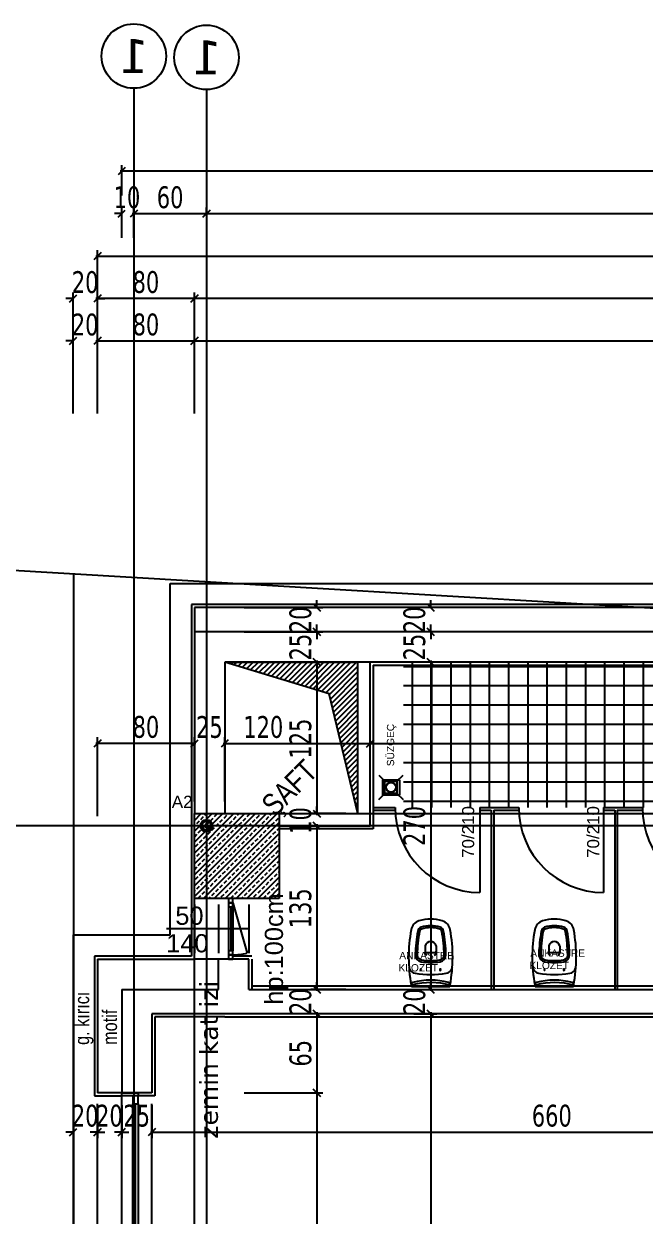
# Model space of a CAD drawing. Header units: millimetres. Extents: x 43168.9 to 43194.6, y -25545.1 to -25543.4.
# Drawn here: x 43176.2357 to 43176.3383, y -25543.9043 to -25543.7076 of the extents above; entities that cross this region are included whole.
import ezdxf
from ezdxf.enums import TextEntityAlignment as Align

# ---------------------------------------------------------------- set-up
doc = ezdxf.new("R2010")
doc.units = ezdxf.units.MM
doc.header["$LTSCALE"] = 200
for name, pattern in [('DASHDOT', [1, 0.5, -0.25, 0, -0.25]), ('DASHDOT2', [0.5, 0.25, -0.125, 0, -0.125]), ('HIDDEN2', [0.1875, 0.125, -0.0625])]:
    doc.linetypes.add(name, pattern=pattern)
for name, color, linetype in [('ahsap-mal_sgh', 44, 'Continuous'), ('aks_sgh', 5, 'DASHDOT2'), ('cam_sgh', 1, 'Continuous'), ('dograma_sgh', 43, 'Continuous'), ('duv_sgh', 4, 'Continuous'), ('gor-3_sgh', 191, 'Continuous'), ('gor-4_sgh', 17, 'Continuous'), ('izd.tas.alt_sgh', 214, 'HIDDEN2'), ('kolon-b.a_sgh', 6, 'Continuous'), ('mekanik_sgh', 143, 'Continuous'), ('olcuaks_sgh', 41, 'Continuous'), ('olcudis_sgh', 185, 'Continuous'), ('olcuic_sgh', 183, 'Continuous'), ('poz_sgh', 12, 'Continuous'), ('siva_sgh', 145, 'Continuous'), ('tarama-betonarme_sgh', 223, 'Continuous'), ('tarama-zemin_sgh', 197, 'Continuous'), ('yapi-yaklasma_sgh', 41, 'DASHDOT'), ('yazi-genel_sgh', 7, 'Continuous'), ('yazi-merdi_sgh', 9, 'Continuous')]:
    doc.layers.add(name, color=color, linetype=linetype)
doc.styles.add('1-200', font='arial.ttf', dxfattribs={"height": 60})
doc.styles.add('dim', font='VERDANA.TTF', dxfattribs={"width": 0.7})
doc.styles.add('text1', font='VERDANA.TTF')
doc.styles.add('text2', font='arial.ttf')

msp = doc.modelspace()

# ---------------------------------------------------------------- hatches: boundary and pattern name
h = msp.add_hatch(color=256)
edge = h.paths.add_edge_path()
edge.add_arc((43176.2658790417, -25543.83991939969), 0.001, 0, 360)
edge = h.paths.add_edge_path(flags=16)
edge.add_arc((43176.2658790417, -25543.83991939969), 0.00075, 0, 360)

# ---------------------------------------------------------------- linework, layer by layer
for p, q in [((43176.2538790417, -25543.71823939969), (43176.2538790417, -25543.74091939969)), ((43176.2658790417, -25543.71845654697), (43176.2658790417, -25543.74113654697)), ((43176.29431637352, -25543.83158109172), (43176.29531637351, -25543.83258109172)), ((43176.29731637352, -25543.83258109172), (43176.29831637352, -25543.83158109172)), ((43176.29531637351, -25543.83458109172), (43176.29531637351, -25543.83258109172)), ((43176.29531637351, -25543.83258109172), (43176.29731637352, -25543.83258109172)), ((43176.29731637352, -25543.83258109172), (43176.29731637352, -25543.83458109172)), ((43176.29431637352, -25543.83558109172), (43176.29531637351, -25543.83458109172)), ((43176.29731637352, -25543.83458109172), (43176.29531637351, -25543.83458109172)), ((43176.29731637352, -25543.83458109172), (43176.29831637352, -25543.83558109172))]:
    msp.add_line(p, q)
at = {"color": 0, "linetype": 'ByBlock', "lineweight": -2}
for p, q in [((43176.2524790417, -25543.73131939969), (43176.2512790417, -25543.73251939969)), ((43176.2512790417, -25543.73951939969), (43176.2524790417, -25543.73831939969)), ((43176.2544790417, -25543.73831939969), (43176.2532790417, -25543.73951939969)), ((43176.2544790417, -25543.73831939969), (43176.2532790417, -25543.73951939969)), ((43176.26527904171, -25543.73951939969), (43176.2664790417, -25543.73831939969)), ((43176.2664790417, -25543.73831939969), (43176.26527904171, -25543.73951939969)), ((43176.24847849217, -25543.74531939969), (43176.24727849216, -25543.74651939969)), ((43176.24327849217, -25543.75351939969), (43176.24447849217, -25543.75231939969)), ((43176.24847849217, -25543.75231939969), (43176.24727849216, -25543.75351939969)), ((43176.24847849217, -25543.75231939969), (43176.24727849216, -25543.75351939969)), ((43176.2644790417, -25543.75231939969), (43176.2632790417, -25543.75351939969)), ((43176.2632790417, -25543.75351939969), (43176.2644790417, -25543.75231939969)), ((43176.24327849217, -25543.76051939969), (43176.24447849217, -25543.75931939969)), ((43176.24847849217, -25543.75931939969), (43176.24727849216, -25543.76051939969)), ((43176.24847849217, -25543.75931939969), (43176.24727849216, -25543.76051939969)), ((43176.26327851321, -25543.76051939969), (43176.26447851321, -25543.75931939969)), ((43176.26447851321, -25543.75931939969), (43176.26327851321, -25543.76051939969)), ((43176.28347224586, -25543.80331939969), (43176.28467224586, -25543.80451939969)), ((43176.30228136417, -25543.80331939969), (43176.30348136416, -25543.80451939969)), ((43176.28467224586, -25543.80851939969), (43176.28347224586, -25543.80731939969)), ((43176.28347224586, -25543.80731939969), (43176.28467224586, -25543.80851939969)), ((43176.30348136416, -25543.80851939969), (43176.30228136417, -25543.80731939969)), ((43176.30228136417, -25543.80731939969), (43176.30348136416, -25543.80851939969)), ((43176.28467224586, -25543.81351939969), (43176.28347224586, -25543.81231939969)), ((43176.28467224586, -25543.81351939969), (43176.28347224586, -25543.81231939969)), ((43176.30348136416, -25543.81351939969), (43176.30228136417, -25543.81231939969)), ((43176.30348136416, -25543.81351939969), (43176.30228136417, -25543.81231939969)), ((43176.24847849217, -25543.82572160917), (43176.24727849216, -25543.82692160917)), ((43176.2632790417, -25543.82692160917), (43176.2644790417, -25543.82572160917)), ((43176.2632790417, -25543.82692160917), (43176.2644790417, -25543.82572160917)), ((43176.26947849217, -25543.82572160917), (43176.26827849216, -25543.82692160917)), ((43176.26947849217, -25543.82572160917), (43176.26827849216, -25543.82692160917)), ((43176.29347849217, -25543.82572160917), (43176.29227849217, -25543.82692160917)), ((43176.29227849217, -25543.82692160917), (43176.29347849217, -25543.82572160917)), ((43176.28347224586, -25543.83731939969), (43176.28467224586, -25543.83851939969)), ((43176.28347224586, -25543.83731939969), (43176.28467224586, -25543.83851939969)), ((43176.28467224586, -25543.84051939969), (43176.28347224586, -25543.83931939969)), ((43176.28467224586, -25543.84051939969), (43176.28347224586, -25543.83931939969)), ((43176.26607904171, -25543.83971939969), (43176.2656790417, -25543.83971939969)), ((43176.2656790417, -25543.83971939969), (43176.2656790417, -25543.84011939969)), ((43176.2656790417, -25543.84011939969), (43176.26607904171, -25543.84011939969)), ((43176.26594975239, -25543.83984868901), (43176.26580833102, -25543.83999011037)), ((43176.26594975239, -25543.83999011037), (43176.26580833102, -25543.83984868901)), ((43176.26607904171, -25543.84011939969), (43176.26607904171, -25543.83971939969)), ((43176.28347224586, -25543.86631939474), (43176.28467224586, -25543.86751939475)), ((43176.28347224586, -25543.86631939474), (43176.28467224586, -25543.86751939475)), ((43176.30228136417, -25543.86631939969), (43176.30348136416, -25543.86751939969)), ((43176.30228136417, -25543.86631939969), (43176.30348136416, -25543.86751939969)), ((43176.28467224586, -25543.87152448446), (43176.28347224586, -25543.87032448446)), ((43176.28467224586, -25543.87152448446), (43176.28347224586, -25543.87032448446)), ((43176.30348136416, -25543.8715252549), (43176.30228136417, -25543.87032525491)), ((43176.30348136416, -25543.8715252549), (43176.30228136417, -25543.87032525491)), ((43176.28347224586, -25543.88339606882), (43176.28467224586, -25543.88459606882)), ((43176.28467224586, -25543.88459606882), (43176.28347224586, -25543.88339606882)), ((43176.24327849217, -25543.89105548641), (43176.24447849217, -25543.88985548641)), ((43176.24847849217, -25543.88985548641), (43176.24727849216, -25543.89105548641)), ((43176.24727849216, -25543.89105548641), (43176.24847849217, -25543.88985548641)), ((43176.25247849217, -25543.88985548641), (43176.25127849216, -25543.89105548641)), ((43176.25127849216, -25543.89105548641), (43176.25247849217, -25543.88985548641)), ((43176.25747849217, -25543.88985548641), (43176.25627849217, -25543.89105548641)), ((43176.25747849217, -25543.88985548641), (43176.25627849217, -25543.89105548641))]:
    msp.add_line(p, q, dxfattribs=at)
at = {"color": 0, "linetype": 'Continuous'}
for p, q in [((43176.30196762548, -25543.85974547969), (43176.30196762548, -25543.86095507969)), ((43176.30196762548, -25543.86085427969), (43176.30378202548, -25543.86085427969)), ((43176.30378202548, -25543.85974547969), (43176.30378202548, -25543.86095507969)), ((43176.32236762549, -25543.85974547969), (43176.32236762549, -25543.86095507969)), ((43176.32236762549, -25543.86085427969), (43176.32418202548, -25543.86085427969)), ((43176.32418202548, -25543.85974547969), (43176.32418202548, -25543.86095507969)), ((43176.29971216548, -25543.86641939969), (43176.30604481885, -25543.86641939969)), ((43176.32011216549, -25543.86641939969), (43176.32644481885, -25543.86641939969))]:
    msp.add_line(p, q, dxfattribs=at)
at = {"linetype": 'Continuous'}
for centre in [(43176.2538790417, -25543.71291939969), (43176.2658790417, -25543.71313654697)]:
    msp.add_circle(centre, 0.00532000000000553, dxfattribs=at)
msp.add_circle((43176.29631637352, -25543.83358109172), 0.0008)
at = {"color": 0, "linetype": 'Continuous', "lineweight": -2}
for radius in [0.001, 0.00075]:
    msp.add_circle((43176.2658790417, -25543.83991939969), radius, dxfattribs=at)
at = {"color": 0, "linetype": 'Continuous'}
for centre, radius, start, end in [((43176.30287482548, -25543.86166173969), 0.006351460000000001, 72.3488296842807, 107.6511703157193), ((43176.32327482548, -25543.86166173969), 0.006351460000000001, 72.3488296842807, 107.6511703157193), ((43176.32448602549, -25543.86159011969), 0.02524468, 169.7388938313445, 190.4550879234587), ((43176.30152966548, -25543.85743433969), 0.0019152, 107.6511703157193, 169.7388938313445), ((43176.32448602549, -25543.86159011969), 0.02413588000000001, 169.7388938313445, 179.1167887146018), ((43176.30152966548, -25543.85743433969), 0.0008064000000000001, 107.6511703157193, 169.7388938313445), ((43176.30152966548, -25543.85743433969), 0.000504, 107.6511703157193, 169.7388938313445), ((43176.30287482548, -25543.86166173969), 0.005242660000000001, 72.3488296842807, 107.6511703157193), ((43176.30287482548, -25543.86166173969), 0.00494026, 72.3488296842807, 107.6511703157193), ((43176.30422000548, -25543.85743433969), 0.000504, 10.26110616865548, 72.3488296842807), ((43176.30422000548, -25543.85743433969), 0.0008064000000000001, 10.26110616865548, 72.3488296842807), ((43176.30422000548, -25543.85743433969), 0.0019152, 10.26110616865548, 72.3488296842807), ((43176.28126364548, -25543.86159011969), 0.02413588000000001, 0.8832112853981974, 10.26110616865548), ((43176.28126364548, -25543.86159011969), 0.02524468, 349.5449120765413, 10.26110616865548), ((43176.34488602549, -25543.86159011969), 0.02524468, 169.7388938313445, 190.4550879234587), ((43176.32192966549, -25543.85743433969), 0.0019152, 107.6511703157193, 169.7388938313445), ((43176.34488602549, -25543.86159011969), 0.02413588000000001, 169.7388938313445, 179.1167887146018), ((43176.32192966549, -25543.85743433969), 0.0008064000000000001, 107.6511703157193, 169.7388938313445), ((43176.32192966549, -25543.85743433969), 0.000504, 107.6511703157193, 169.7388938313445), ((43176.32327482548, -25543.86166173969), 0.005242660000000001, 72.3488296842807, 107.6511703157193), ((43176.32327482548, -25543.86166173969), 0.00494026, 72.3488296842807, 107.6511703157193), ((43176.32462000549, -25543.85743433969), 0.000504, 10.26110616865548, 72.3488296842807), ((43176.32462000549, -25543.85743433969), 0.0008064000000000001, 10.26110616865548, 72.3488296842807), ((43176.32462000549, -25543.85743433969), 0.0019152, 10.26110616865548, 72.3488296842807), ((43176.30166364548, -25543.86159011969), 0.02413588000000001, 0.8832112853981974, 10.26110616865548), ((43176.30166364548, -25543.86159011969), 0.02524468, 349.5449120765413, 10.26110616865548), ((43176.32448602549, -25543.86159011969), 0.02383348, 169.7388938313445, 179.1167887146018), ((43176.30287482548, -25543.85997587969), 0.000936, 14.250033162787, 165.749966837213), ((43176.28126364548, -25543.86159011969), 0.02383348, 0.8832112853981974, 10.26110616865548), ((43176.34488602549, -25543.86159011969), 0.02383348, 169.7388938313445, 179.1167887146018), ((43176.32327482548, -25543.85997587969), 0.000936, 14.250033162787, 165.749966837213), ((43176.30166364548, -25543.86159011969), 0.02383348, 0.8832112853981974, 10.26110616865548), ((43176.30148182548, -25543.86123547969), 0.00112896, 179.1167887146018, 261.5721288573596), ((43176.30148182548, -25543.86123547969), 0.00082656, 179.1167887146018, 261.5721288573596), ((43176.30216922548, -25543.86065267969), 0.0002016, 180, 270), ((43176.30227002548, -25543.86095507969), 0.0003024, 180, 270), ((43176.30347962548, -25543.86095507969), 0.0003024, 270, 0), ((43176.30358042548, -25543.86065267969), 0.0002016, 270, 0), ((43176.30426782549, -25543.86123547969), 0.00082656, 278.4278711426404, 0.8832112853981974), ((43176.30426782549, -25543.86123547969), 0.00112896, 278.4278711426404, 0.8832112853981974), ((43176.32188182548, -25543.86123547969), 0.00112896, 179.1167887146018, 261.5721288573596), ((43176.32188182548, -25543.86123547969), 0.00082656, 179.1167887146018, 261.5721288573596), ((43176.32256922549, -25543.86065267969), 0.0002016, 180, 270), ((43176.32267002548, -25543.86095507969), 0.0003024, 180, 270), ((43176.32387962548, -25543.86095507969), 0.0003024, 270, 0), ((43176.32398042548, -25543.86065267969), 0.0002016, 270, 0), ((43176.32466782548, -25543.86123547969), 0.00082656, 278.4278711426404, 0.8832112853981974), ((43176.32466782548, -25543.86123547969), 0.00112896, 278.4278711426404, 0.8832112853981974), ((43176.30087266548, -25543.86295367969), 0.00159678, 187.8829391510027, 197.8230578895351), ((43176.30287482548, -25543.85183373969), 0.01063334, 261.5721288573596, 278.4278711426404), ((43176.30287482548, -25543.85183373969), 0.01033094, 261.5721288573596, 278.4278711426404), ((43176.30491120548, -25543.86297269969), 0.00156034, 343.5794602278623, 352.6360440278248), ((43176.32127266548, -25543.86295367969), 0.00159678, 187.8829391510027, 197.8230578895351), ((43176.32327482548, -25543.85183373969), 0.01063334, 261.5721288573596, 278.4278711426404), ((43176.32327482548, -25543.85183373969), 0.01033094, 261.5721288573596, 278.4278711426404), ((43176.32531120548, -25543.86297269969), 0.00156034, 343.5794602278623, 352.6360440278248), ((43176.30050408548, -25543.86307219969), 0.0012096, 197.8230578895351, 260.2937211705449), ((43176.30287482548, -25543.84921187969), 0.0152712, 260.2937211705449, 279.7147820364132), ((43176.30126202548, -25543.86367667969), 0.000105, 0, 180), ((43176.30126202548, -25543.86367667969), 0.000105, 180, 0), ((43176.30448452548, -25543.86367667969), 0.000105, 0, 180), ((43176.30448452548, -25543.86367667969), 0.000105, 180, 0), ((43176.30524764548, -25543.86307183969), 0.0012096, 279.7147820364132, 343.5794602278623), ((43176.32090408549, -25543.86307219969), 0.0012096, 197.8230578895351, 260.2937211705449), ((43176.32327482548, -25543.84921187969), 0.0152712, 260.2937211705449, 279.7147820364132), ((43176.32166202548, -25543.86367667969), 0.000105, 0, 180), ((43176.32166202548, -25543.86367667969), 0.000105, 180, 0), ((43176.32488452549, -25543.86367667969), 0.000105, 0, 180), ((43176.32488452549, -25543.86367667969), 0.000105, 180, 0), ((43176.32564764548, -25543.86307183969), 0.0012096, 279.7147820364132, 343.5794602278623), ((43176.29999748548, -25543.86610895969), 0.0003427200000000001, 104.8880348737768, 190.4550879234587), ((43176.3027515057, -25543.86565702196), 0.003133497843446896, 189.4432842341837, 194.0813480426066), ((43176.29995408548, -25543.86641939969), 0.00024192, 104.9799564708002, 180), ((43176.30287482548, -25543.87733507969), 0.0115416, 73.90120007865391, 104.9799564708002), ((43176.30287482548, -25543.87693187969), 0.0115416, 75.11196512622318, 104.8880348737768), ((43176.30575216548, -25543.86610895969), 0.0003427200000000001, 349.5449120765413, 75.11196512622318), ((43176.30583872549, -25543.86639527969), 0.0002074999999995732, 353.3247924130553, 73.11128217804732), ((43176.31373240588, -25543.86766558291), 0.007787937268195099, 168.9367709064706, 170.7922601701281), ((43176.32039748548, -25543.86610895969), 0.0003427200000000001, 104.8880348737768, 190.4550879234587), ((43176.3231515057, -25543.86565702196), 0.003133497843446896, 189.4432842341837, 194.0813480426066), ((43176.32035408548, -25543.86641939969), 0.00024192, 104.9799564708002, 180), ((43176.32327482548, -25543.87733507969), 0.0115416, 73.90120007865391, 104.9799564708002), ((43176.32327482548, -25543.87693187969), 0.0115416, 75.11196512622318, 104.8880348737768), ((43176.32615216549, -25543.86610895969), 0.0003427200000000001, 349.5449120765413, 75.11196512622318), ((43176.32623872548, -25543.86639527969), 0.0002074999999995732, 353.3247924130553, 73.11128217804732), ((43176.33413240588, -25543.86766558291), 0.007787937268195099, 168.9367709064706, 170.7922601701281)]:
    msp.add_arc(centre, radius, start, end, dxfattribs=at)
at = {"layer": 'ahsap-mal_sgh'}
for p, q in [((43176.29337849217, -25543.83691939969), (43176.29701163273, -25543.83691939969)), ((43176.29337849217, -25543.83731939969), (43176.29701734818, -25543.83731939969)), ((43176.31101163272, -25543.83691939969), (43176.31741163273, -25543.83691939969)), ((43176.31101163272, -25543.83691939969), (43176.31101163272, -25543.85091939969)), ((43176.31101163272, -25543.83731939969), (43176.31287849216, -25543.83731939969)), ((43176.31287849216, -25543.83731939969), (43176.31287849216, -25543.86691939969)), ((43176.31327849217, -25543.83731939969), (43176.31327849217, -25543.86691939969)), ((43176.31327849217, -25543.83731939969), (43176.31741734817, -25543.83731939969)), ((43176.33141163272, -25543.83691939969), (43176.33781163272, -25543.83691939969)), ((43176.33141163272, -25543.83691939969), (43176.33141163272, -25543.85091939969)), ((43176.33141163272, -25543.83731939969), (43176.33327849217, -25543.83731939969)), ((43176.33327849217, -25543.83731939969), (43176.33327849217, -25543.86691939969)), ((43176.33367849216, -25543.83731939969), (43176.33367849216, -25543.86691939969)), ((43176.33367849216, -25543.83731939969), (43176.33781734818, -25543.83731939969))]:
    msp.add_line(p, q, dxfattribs=at)
for centre in [(43176.31101163272, -25543.83691939969), (43176.33141163272, -25543.83691939969), (43176.35181163273, -25543.83691939969)]:
    msp.add_arc(centre, 0.014, 180, 270, dxfattribs=at)
at = {"layer": 'aks_sgh'}
for p, q in [((43176.2538790417, -25543.74091939969), (43176.2538790417, -25544.60991939969)), ((43176.2658790417, -25543.74091939969), (43176.2658790417, -25544.60991939969)), ((43176.98687959124, -25543.83991939969), (43176.18487849217, -25543.83991939969))]:
    msp.add_line(p, q, dxfattribs=at)
at = {"layer": 'cam_sgh'}
for p, q in [((43176.26987849217, -25543.85331939969), (43176.26987849217, -25543.86052903002)), ((43176.25418849217, -25543.90599606882), (43176.25418849217, -25543.88581606882))]:
    msp.add_line(p, q, dxfattribs=at)
at = {"layer": 'Defpoints', "color": 1}
for p, q in [((43176.29497894329, -25543.83488955858), (43176.29497894329, -25543.83231575732)), ((43176.29497894329, -25543.83231575732), (43176.29771232742, -25543.83231575732)), ((43176.29771232742, -25543.83231575732), (43176.29771232742, -25543.83488955858)), ((43176.29771232742, -25543.83488955858), (43176.29497894329, -25543.83488955858))]:
    msp.add_line(p, q, dxfattribs=at)
at = {"layer": 'dograma_sgh'}
for p, q in [((43176.26952849216, -25543.85191939969), (43176.26952849216, -25543.85261939969)), ((43176.27022849217, -25543.85191939969), (43176.26952849216, -25543.85191939969)), ((43176.26952849216, -25543.85261939969), (43176.27022849217, -25543.85261939969)), ((43176.26952849216, -25543.85261939969), (43176.26952849216, -25543.85331939969)), ((43176.27022849217, -25543.85261939969), (43176.26952849216, -25543.85261939969)), ((43176.26952849216, -25543.85331939969), (43176.27022849217, -25543.85331939969)), ((43176.27022849217, -25543.85261939969), (43176.27022849217, -25543.85191939969)), ((43176.27022849217, -25543.85261939969), (43176.27258374548, -25543.86091895504)), ((43176.27022849217, -25543.85331939969), (43176.27022849217, -25543.85261939969)), ((43176.26952849216, -25543.86052903002), (43176.26952849216, -25543.86122903002)), ((43176.27022849217, -25543.86052903002), (43176.26952849216, -25543.86052903002)), ((43176.26952849216, -25543.86122903002), (43176.26952849216, -25543.86192903002)), ((43176.27022849217, -25543.86122903002), (43176.26952849216, -25543.86122903002)), ((43176.26952849216, -25543.86122903002), (43176.27022849217, -25543.86122903002)), ((43176.27022849217, -25543.86122903002), (43176.27022849217, -25543.86052903002)), ((43176.27022849217, -25543.86192903002), (43176.27022849217, -25543.86122903002)), ((43176.26952849216, -25543.86192903002), (43176.27022849217, -25543.86192903002)), ((43176.25187849216, -25543.88448606882), (43176.25187849216, -25543.88399606882)), ((43176.25187849216, -25543.88399606882), (43176.25460849216, -25543.88399606882)), ((43176.25460849216, -25543.88448606882), (43176.25187849216, -25543.88448606882)), ((43176.25460849216, -25543.88448606882), (43176.25369849217, -25543.88448606882)), ((43176.25369849217, -25543.88448606882), (43176.25369849217, -25543.88581606882)), ((43176.25460849216, -25543.88399606882), (43176.25460849216, -25543.88448606882)), ((43176.25460849216, -25543.88581606882), (43176.25460849216, -25543.88448606882)), ((43176.25369849217, -25543.88581606882), (43176.25460849216, -25543.88581606882))]:
    msp.add_line(p, q, dxfattribs=at)
msp.add_arc((43176.27022849217, -25543.85212903002), 0.009100000000000994, 270, 285.0000004917612, dxfattribs=at)
at = {"layer": 'duv_sgh'}
for p, q in [((43176.48187849217, -25543.80391939969), (43176.26387849217, -25543.80391939969)), ((43176.26387849217, -25543.80391939969), (43176.26387849217, -25543.80891939969)), ((43176.4508790417, -25543.80791939969), (43176.26387849217, -25543.80791939969)), ((43176.26387849217, -25543.80791939969), (43176.26387849217, -25543.83791939969)), ((43176.26987849217, -25543.81291015457), (43176.29087849217, -25543.81291939969)), ((43176.43887904171, -25543.81291939969), (43176.26987849217, -25543.81291939969)), ((43176.29087849217, -25543.83791939969), (43176.29087849217, -25543.81291939969)), ((43176.29287849217, -25543.83991939969), (43176.29287849217, -25543.81291939969)), ((43176.27787849217, -25543.83791939969), (43176.29087849217, -25543.83791939969)), ((43176.27787849217, -25543.83991939969), (43176.29287849217, -25543.83991939969)), ((43176.27287849216, -25543.85191939969), (43176.26387849217, -25543.85191939969)), ((43176.24787849217, -25543.86192903002), (43176.24787849217, -25543.88399606882)), ((43176.24787849217, -25543.86192903002), (43176.26387849217, -25543.86192903002)), ((43176.26787849217, -25543.86192903002), (43176.26387849217, -25543.86192903002)), ((43176.27287849216, -25543.86192903002), (43176.26787849217, -25543.86192903002)), ((43176.26787849217, -25543.86692864481), (43176.26787849217, -25543.86192903002)), ((43176.27287849216, -25543.86692864481), (43176.27287849216, -25543.86192903002)), ((43176.25187849216, -25543.86692864481), (43176.25187849216, -25543.88399606882)), ((43176.25187849216, -25543.86692864481), (43176.26787849217, -25543.86692864481)), ((43176.27287849216, -25543.86691939969), (43176.3928790417, -25543.86691939969)), ((43176.26887849216, -25543.87092864481), (43176.25687849217, -25543.87092903002)), ((43176.25687849217, -25543.87092903002), (43176.25687849217, -25543.88399606882)), ((43176.38887849217, -25543.87091939969), (43176.26887849216, -25543.87092864481)), ((43176.25687849217, -25543.88399606882), (43176.24787849217, -25543.88399606882))]:
    msp.add_line(p, q, dxfattribs=at)
at = {"layer": 'gor-3_sgh'}
for p, q in [((43176.26387849217, -25543.85291939969), (43176.26387849217, -25543.86092903002)), ((43176.26787849217, -25543.85291939969), (43176.26787849217, -25543.86092903002)), ((43176.27287849216, -25543.85291939969), (43176.27287849216, -25543.86092903002))]:
    msp.add_line(p, q, dxfattribs=at)
at = {"layer": 'gor-4_sgh'}
for p, q in [((43176.25987849216, -25543.85791939969), (43176.25987849216, -25543.79991939969)), ((43176.25987849216, -25543.79991939969), (43176.58587849217, -25543.79991939969)), ((43176.26952849216, -25543.85331939969), (43176.26952849216, -25543.86052903002)), ((43176.27022849217, -25543.85331939969), (43176.27022849217, -25543.86052903002)), ((43176.24387849217, -25543.85791939969), (43176.24387849217, -25544.47291939969)), ((43176.24387849217, -25543.85791939969), (43176.25987849216, -25543.85791939969)), ((43176.25187849216, -25543.92099606882), (43176.25187849216, -25543.88434606882)), ((43176.24787849217, -25543.96317606882), (43176.24787849217, -25543.88581606882)), ((43176.25369849217, -25543.90599606882), (43176.25369849217, -25543.88581606882)), ((43176.25460849216, -25543.88581606882), (43176.25460849216, -25543.90599606882)), ((43176.25687849217, -25543.9632449215), (43176.25687849217, -25543.88581606882))]:
    msp.add_line(p, q, dxfattribs=at)
at = {"layer": 'izd.tas.alt_sgh'}
for p, q in [((43176.2638790417, -25543.97791939969), (43176.2638790417, -25543.83791939969)), ((43176.2638790417, -25543.83791939969), (43176.90787959124, -25543.83791939969))]:
    msp.add_line(p, q, dxfattribs=at)
at = {"layer": 'kolon-b.a_sgh'}
for p, q in [((43176.2638790417, -25543.83791939969), (43176.27787904171, -25543.83791939969)), ((43176.2638790417, -25543.85191939969), (43176.2638790417, -25543.83791939969)), ((43176.27787904171, -25543.83791939969), (43176.27787904171, -25543.85191939969)), ((43176.27787904171, -25543.85191939969), (43176.2638790417, -25543.85191939969))]:
    msp.add_line(p, q, dxfattribs=at)
at = {"layer": 'mekanik_sgh'}
for p, q in [((43176.28611816352, -25543.81813368641), (43176.26887849216, -25543.81291939969)), ((43176.29087849217, -25543.81291939969), (43176.26887849216, -25543.81291939969)), ((43176.26887849216, -25543.81291939969), (43176.26887849216, -25543.83791939969)), ((43176.2690230075, -25543.81296310959), (43176.26906671741, -25543.81291939969)), ((43176.26971249247, -25543.81317165025), (43176.26996474303, -25543.81291939969)), ((43176.27040197743, -25543.8133801909), (43176.27086276864, -25543.81291939969)), ((43176.27109146239, -25543.81358873155), (43176.27176079425, -25543.81291939969)), ((43176.27178094735, -25543.8137972722), (43176.27265881986, -25543.81291939969)), ((43176.27247043231, -25543.81400581285), (43176.27355684547, -25543.81291939969)), ((43176.27315991728, -25543.8142143535), (43176.27445487108, -25543.81291939969)), ((43176.27384940223, -25543.81442289415), (43176.27535289669, -25543.81291939969)), ((43176.2745388872, -25543.8146314348), (43176.27625092231, -25543.81291939969)), ((43176.27522837216, -25543.81483997545), (43176.27714894792, -25543.81291939969)), ((43176.27591785712, -25543.8150485161), (43176.27804697353, -25543.81291939969)), ((43176.27660734208, -25543.81525705675), (43176.27894499915, -25543.81291939969)), ((43176.27729682704, -25543.8154655974), (43176.27984302476, -25543.81291939969)), ((43176.27798631201, -25543.81567413805), (43176.28074105037, -25543.81291939969)), ((43176.27867579697, -25543.8158826787), (43176.28163907598, -25543.81291939969)), ((43176.27936528193, -25543.81609121935), (43176.28253710159, -25543.81291939969)), ((43176.28005476689, -25543.81629976), (43176.2834351272, -25543.81291939969)), ((43176.28074425185, -25543.81650830065), (43176.28433315282, -25543.81291939969)), ((43176.28143373681, -25543.81671684131), (43176.28523117843, -25543.81291939969)), ((43176.28212322178, -25543.81692538195), (43176.28612920404, -25543.81291939969)), ((43176.28281270673, -25543.81713392261), (43176.28702722966, -25543.81291939969)), ((43176.2835021917, -25543.81734246326), (43176.28792525527, -25543.81291939969)), ((43176.28419167666, -25543.81755100391), (43176.28882328088, -25543.81291939969)), ((43176.28488116162, -25543.81775954456), (43176.28972130649, -25543.81291939969)), ((43176.28557064659, -25543.81796808521), (43176.2906193321, -25543.81291939969)), ((43176.2861540235, -25543.81828273391), (43176.29087849217, -25543.81355826524)), ((43176.29087849217, -25543.83791939969), (43176.29087849217, -25543.81291939969)), ((43176.2863281818, -25543.81900660122), (43176.29087849217, -25543.81445629085)), ((43176.2865023401, -25543.81973046853), (43176.29087849217, -25543.81535431646)), ((43176.28667649841, -25543.82045433583), (43176.29087849217, -25543.81625234207)), ((43176.28685065671, -25543.82117820314), (43176.29087849217, -25543.81715036769)), ((43176.29087849217, -25543.83791939969), (43176.28611816352, -25543.81813368641)), ((43176.28702481501, -25543.82190207045), (43176.29087849217, -25543.8180483933)), ((43176.28719897332, -25543.82262593776), (43176.29087849217, -25543.81894641891)), ((43176.28737313162, -25543.82334980506), (43176.29087849217, -25543.81984444452)), ((43176.28754728992, -25543.82407367237), (43176.29087849217, -25543.82074247013)), ((43176.28772144824, -25543.82479753968), (43176.29087849217, -25543.82164049575)), ((43176.28789560654, -25543.82552140699), (43176.29087849217, -25543.82253852136)), ((43176.28806976484, -25543.82624527429), (43176.29087849217, -25543.82343654697)), ((43176.28824392315, -25543.8269691416), (43176.29087849217, -25543.82433457258)), ((43176.28841808145, -25543.82769300891), (43176.29087849217, -25543.8252325982)), ((43176.28859223975, -25543.82841687622), (43176.29087849217, -25543.82613062381)), ((43176.28876639806, -25543.82914074352), (43176.29087849217, -25543.82702864942)), ((43176.28894055636, -25543.82986461083), (43176.29087849217, -25543.82792667503)), ((43176.28911471467, -25543.83058847814), (43176.29087849217, -25543.82882470064)), ((43176.28928887298, -25543.83131234545), (43176.29087849217, -25543.82972272626)), ((43176.28946303128, -25543.83203621276), (43176.29087849217, -25543.83062075187)), ((43176.28963718958, -25543.83276008006), (43176.29087849217, -25543.83151877748)), ((43176.28981134789, -25543.83348394737), (43176.29087849217, -25543.83241680309)), ((43176.28998550619, -25543.83420781468), (43176.29087849217, -25543.8333148287)), ((43176.2901596645, -25543.83493168198), (43176.29087849217, -25543.83421285432)), ((43176.2903338228, -25543.83565554929), (43176.29087849217, -25543.83511087993)), ((43176.2905079811, -25543.8363794166), (43176.29087849217, -25543.83600890554)), ((43176.29068213941, -25543.83710328391), (43176.29087849217, -25543.83690693115)), ((43176.27787849217, -25543.83791939969), (43176.29087849217, -25543.83791939969)), ((43176.29085629772, -25543.83782715122), (43176.29087849217, -25543.83780495676))]:
    msp.add_line(p, q, dxfattribs=at)
at = {"layer": 'olcuaks_sgh'}
for p, q in [((43176.2518790417, -25543.73591939969), (43176.2518790417, -25543.73091939969)), ((43176.9201290417, -25543.73191939969), (43176.2516290417, -25543.73191939969)), ((43176.2518790417, -25543.73891939969), (43176.2506790417, -25543.73891939969)), ((43176.2518790417, -25543.74291939969), (43176.2518790417, -25543.73791939969)), ((43176.2536290417, -25543.73891939969), (43176.2661290417, -25543.73891939969)), ((43176.2538790417, -25543.74291939969), (43176.2538790417, -25543.73791939969)), ((43176.2538790417, -25543.74291939969), (43176.2538790417, -25543.73791939969)), ((43176.2538790417, -25543.73891939969), (43176.25507904171, -25543.73891939969)), ((43176.26562904171, -25543.73891939969), (43176.44912904171, -25543.73891939969)), ((43176.2658790417, -25543.73891939969), (43176.2658790417, -25543.73791939969)), ((43176.2658790417, -25543.73891939969), (43176.2658790417, -25543.73791939969))]:
    msp.add_line(p, q, dxfattribs=at)
at = {"layer": 'olcudis_sgh'}
for p, q in [((43176.24787849217, -25543.75791939969), (43176.24787849217, -25543.74491939969)), ((43176.24762849216, -25543.74591939969), (43176.92412959124, -25543.74591939969)), ((43176.24387849217, -25543.75291939969), (43176.24267849216, -25543.75291939969)), ((43176.24387849217, -25543.76491939969), (43176.24387849217, -25543.75191939969)), ((43176.2641290417, -25543.75291939969), (43176.24762849216, -25543.75291939969)), ((43176.24787849217, -25543.76491939969), (43176.24787849217, -25543.75191939969)), ((43176.24787849217, -25543.76491939969), (43176.24787849217, -25543.75191939969)), ((43176.24787849217, -25543.75291939969), (43176.24907849217, -25543.75291939969)), ((43176.90812959124, -25543.75291939969), (43176.26362904171, -25543.75291939969)), ((43176.2638790417, -25543.76491939969), (43176.2638790417, -25543.75191939969)), ((43176.2638790417, -25543.76491939969), (43176.2638790417, -25543.75191939969)), ((43176.24387849217, -25543.77191939969), (43176.24387849217, -25543.75891939969)), ((43176.24787849217, -25543.77191939969), (43176.24787849217, -25543.75891939969)), ((43176.24787849217, -25543.77191939969), (43176.24787849217, -25543.75891939969)), ((43176.26387851321, -25543.77191939969), (43176.26387851321, -25543.75891939969)), ((43176.26387851321, -25543.77191939969), (43176.26387851321, -25543.75891939969)), ((43176.24387849217, -25543.75991939969), (43176.24267849216, -25543.75991939969)), ((43176.24762849216, -25543.75991939969), (43176.26412851321, -25543.75991939969)), ((43176.24787849217, -25543.75991939969), (43176.24907849217, -25543.75991939969)), ((43176.26362851321, -25543.75991939969), (43176.48212849216, -25543.75991939969))]:
    msp.add_line(p, q, dxfattribs=at)
at = {"layer": 'olcuic_sgh'}
for p, q in [((43176.27207224586, -25543.80391939969), (43176.28507224586, -25543.80391939969)), ((43176.28407224586, -25543.80391939969), (43176.28407224586, -25543.80271939969)), ((43176.31467230388, -25543.80391939969), (43176.30188136417, -25543.80391939969)), ((43176.30288136416, -25543.80391939969), (43176.30288136416, -25543.80271939969)), ((43176.27207224586, -25543.80791939969), (43176.28507224586, -25543.80791939969)), ((43176.27207224586, -25543.80791939969), (43176.28507224586, -25543.80791939969)), ((43176.28407224586, -25543.80791939969), (43176.28407224586, -25543.80671939969)), ((43176.28407224586, -25543.80791939969), (43176.28407224586, -25543.80911939969)), ((43176.31467230388, -25543.80791939969), (43176.30188136417, -25543.80791939969)), ((43176.31467230388, -25543.80791939969), (43176.30188136417, -25543.80791939969)), ((43176.30288136416, -25543.80791939969), (43176.30288136416, -25543.80671939969)), ((43176.30288136416, -25543.80791939969), (43176.30288136416, -25543.80911939969)), ((43176.27487849216, -25543.81291939969), (43176.28507224586, -25543.81291939969)), ((43176.27487849216, -25543.81291939969), (43176.28507224586, -25543.81291939969)), ((43176.28407224586, -25543.81266939969), (43176.28407224586, -25543.83816939969)), ((43176.28407224586, -25543.81291939969), (43176.28407224586, -25543.81411939969)), ((43176.30288136416, -25543.81291939969), (43176.30188136417, -25543.81291939969)), ((43176.30288136416, -25543.81291939969), (43176.30188136417, -25543.81291939969)), ((43176.30288136416, -25543.81266939969), (43176.30288136416, -25543.86716939969)), ((43176.30288136416, -25543.81291939969), (43176.30288136416, -25543.81411939969)), ((43176.24787849217, -25543.83832160917), (43176.24787849217, -25543.82532160917)), ((43176.2638790417, -25543.83591939969), (43176.2638790417, -25543.82532160917)), ((43176.2638790417, -25543.83591939969), (43176.2638790417, -25543.82532160917)), ((43176.26887849216, -25543.83591939969), (43176.26887849216, -25543.82532160917)), ((43176.26887849216, -25543.83591939969), (43176.26887849216, -25543.82532160917)), ((43176.29287849217, -25543.82962050443), (43176.29287849217, -25543.82532160917)), ((43176.29287849217, -25543.83791939969), (43176.29287849217, -25543.82532160917)), ((43176.2641290417, -25543.82632160917), (43176.24762849216, -25543.82632160917)), ((43176.2638790417, -25543.82632160917), (43176.26267904171, -25543.82632160917)), ((43176.26862849217, -25543.82632160917), (43176.29312849217, -25543.82632160917)), ((43176.26887849216, -25543.82632160917), (43176.27007849217, -25543.82632160917)), ((43176.29262849216, -25543.82632160917), (43176.4391290417, -25543.82632160917)), ((43176.28407224586, -25543.83791939969), (43176.28407224586, -25543.83671939969)), ((43176.28887849217, -25543.83791939969), (43176.28307224586, -25543.83791939969)), ((43176.28887849217, -25543.83791939969), (43176.28307224586, -25543.83791939969)), ((43176.28887849217, -25543.83991939969), (43176.28307224586, -25543.83991939969)), ((43176.28887849217, -25543.83991939969), (43176.28307224586, -25543.83991939969)), ((43176.28407224586, -25543.83966939969), (43176.28407224586, -25543.86716939474)), ((43176.28407224586, -25543.83991939969), (43176.28407224586, -25543.84111939969)), ((43176.28889025868, -25543.86691939474), (43176.28307224586, -25543.86691939474)), ((43176.28889025868, -25543.86691939474), (43176.28307224586, -25543.86691939474)), ((43176.28407224586, -25543.86691939474), (43176.28407224586, -25543.86571939474)), ((43176.30012016202, -25543.86691939969), (43176.30388136417, -25543.86691939969)), ((43176.30012016202, -25543.86691939969), (43176.30388136417, -25543.86691939969)), ((43176.30288136416, -25543.86691939969), (43176.30288136416, -25543.86571939969)), ((43176.28889025868, -25543.87092448446), (43176.28307224586, -25543.87092448446)), ((43176.28889025868, -25543.87092448446), (43176.28307224586, -25543.87092448446)), ((43176.28407224586, -25543.87067448446), (43176.28407224586, -25543.88424606882)), ((43176.28407224586, -25543.87092448446), (43176.28407224586, -25543.87212448446)), ((43176.30012047064, -25543.87092525491), (43176.30388136417, -25543.87092525491)), ((43176.30012047064, -25543.87092525491), (43176.30388136417, -25543.87092525491)), ((43176.30288136416, -25543.87067525491), (43176.30288136416, -25543.98816939969)), ((43176.30288136416, -25543.87092525491), (43176.30288136416, -25543.87212525491)), ((43176.27207224586, -25543.88399606882), (43176.28507224586, -25543.88399606882)), ((43176.27207224586, -25543.88399606882), (43176.28507224586, -25543.88399606882)), ((43176.28407224586, -25543.88374606882), (43176.28407224586, -25543.96524606882)), ((43176.24387849217, -25543.88599606882), (43176.24387849217, -25543.89145548641)), ((43176.24787849217, -25543.88599606882), (43176.24787849217, -25543.89145548641)), ((43176.24787849217, -25543.88599606882), (43176.24787849217, -25543.89145548641)), ((43176.25187849216, -25543.88599606882), (43176.25187849216, -25543.89145548641)), ((43176.25187849216, -25543.88599606882), (43176.25187849216, -25543.89145548641)), ((43176.25687849217, -25543.88599606882), (43176.25687849217, -25543.89145548641)), ((43176.25687849217, -25543.88599606882), (43176.25687849217, -25543.89145548641)), ((43176.24387849217, -25543.89045548641), (43176.24267849216, -25543.89045548641)), ((43176.24787849217, -25543.89045548641), (43176.24667849216, -25543.89045548641)), ((43176.24787849217, -25543.89045548641), (43176.24907849217, -25543.89045548641)), ((43176.25187849216, -25543.89045548641), (43176.25067849216, -25543.89045548641)), ((43176.25187849216, -25543.89045548641), (43176.25307849217, -25543.89045548641)), ((43176.25662849216, -25543.89045548641), (43176.38912897155, -25543.89045548641)), ((43176.25687849217, -25543.89045548641), (43176.25807849217, -25543.89045548641))]:
    msp.add_line(p, q, dxfattribs=at)
at = {"layer": 'poz_sgh'}
msp.add_line((43176.27287849216, -25543.85692421486), (43176.25929791538, -25543.85692421486), dxfattribs=at)
at = {"layer": 'siva_sgh'}
for p, q in [((43176.26337849216, -25543.80341939969), (43176.26337849216, -25543.8614197849)), ((43176.48236849216, -25543.80341939969), (43176.2633790417, -25543.80341939969)), ((43176.29337849217, -25543.81341939969), (43176.43837849217, -25543.81341939969)), ((43176.29337849217, -25543.81341939969), (43176.29337849217, -25543.84042864481)), ((43176.29337849217, -25543.84042864481), (43176.27787849217, -25543.84042864481)), ((43176.26337849216, -25543.8614197849), (43176.24737849217, -25543.8614197849)), ((43176.24737849217, -25543.8614197849), (43176.24737849217, -25543.88399606882)), ((43176.27337849217, -25543.86142903002), (43176.27022849217, -25543.86142903002)), ((43176.27337849217, -25543.86192903002), (43176.27337849217, -25543.86692864481)), ((43176.3928790417, -25543.86641015457), (43176.27337849217, -25543.86641015457)), ((43176.26887849216, -25543.8714286448), (43176.25737849217, -25543.87142903002)), ((43176.25737849217, -25543.87142903002), (43176.25737849217, -25543.88448606882)), ((43176.26887849216, -25543.8714286448), (43176.38837849216, -25543.87141939969)), ((43176.24737849217, -25543.88399606882), (43176.24737849217, -25543.88449606882)), ((43176.24737849217, -25543.88449606882), (43176.25187849216, -25543.88449606882)), ((43176.25737849217, -25543.88448606882), (43176.25460849216, -25543.88448606882))]:
    msp.add_line(p, q, dxfattribs=at)
at = {"layer": 'tarama-betonarme_sgh'}
for p, q in [((43176.2638790417, -25543.8390361136), (43176.26499575561, -25543.83791939969)), ((43176.2638790417, -25543.84083216482), (43176.26679180684, -25543.83791939969)), ((43176.2638790417, -25543.84262821605), (43176.26858785807, -25543.83791939969)), ((43176.2638790417, -25543.84442426727), (43176.27038390929, -25543.83791939969)), ((43176.2638790417, -25543.8462203185), (43176.27217996051, -25543.83791939969)), ((43176.2638790417, -25543.84801636972), (43176.27397601174, -25543.83791939969)), ((43176.2638790417, -25543.84981242095), (43176.27577206296, -25543.83791939969)), ((43176.2638790417, -25543.85160847217), (43176.27756811419, -25543.83791939969)), ((43176.26405413464, -25543.83796299544), (43176.26409773039, -25543.83791939969)), ((43176.26427864104, -25543.83953454026), (43176.26472765385, -25543.83908552746)), ((43176.26495216025, -25543.83886102105), (43176.26540117306, -25543.83841200824)), ((43176.26536416541, -25543.85191939969), (43176.27787904171, -25543.83940452339)), ((43176.26562567947, -25543.83818750184), (43176.26589378162, -25543.83791939969)), ((43176.26585018587, -25543.83975904666), (43176.26629919867, -25543.83931003386)), ((43176.26652370508, -25543.83908552746), (43176.26697271788, -25543.83863651465)), ((43176.26719722428, -25543.83841200824), (43176.26764623709, -25543.83796299544)), ((43176.26742173068, -25543.83998355307), (43176.26787074349, -25543.83953454026)), ((43176.2680952499, -25543.83931003386), (43176.2685442627, -25543.83886102105)), ((43176.26876876911, -25543.83863651465), (43176.26921778191, -25543.83818750184)), ((43176.26944228831, -25543.83796299544), (43176.26948588406, -25543.83791939969)), ((43176.26966679472, -25543.83953454026), (43176.27011580752, -25543.83908552746)), ((43176.27034031392, -25543.83886102105), (43176.27078932674, -25543.83841200824)), ((43176.27101383314, -25543.83818750184), (43176.27128193529, -25543.83791939969)), ((43176.27123833954, -25543.83975904666), (43176.27168735235, -25543.83931003386)), ((43176.27191185875, -25543.83908552746), (43176.27236087155, -25543.83863651465)), ((43176.27258537796, -25543.83841200824), (43176.27303439076, -25543.83796299544)), ((43176.27280988436, -25543.83998355307), (43176.27325889716, -25543.83953454026)), ((43176.27348340357, -25543.83931003386), (43176.27393241638, -25543.83886102105)), ((43176.27415692278, -25543.83863651465), (43176.27460593558, -25543.83818750184)), ((43176.27483044199, -25543.83796299544), (43176.27487403774, -25543.83791939969)), ((43176.27505494839, -25543.83953454026), (43176.27550396119, -25543.83908552746)), ((43176.2757284676, -25543.83886102105), (43176.2761774804, -25543.83841200824)), ((43176.27640198681, -25543.83818750184), (43176.27667008896, -25543.83791939969)), ((43176.27662649321, -25543.83975904666), (43176.27707550602, -25543.83931003386)), ((43176.27730001242, -25543.83908552746), (43176.27774902523, -25543.83863651465)), ((43176.2638790417, -25543.8399341396), (43176.26405413464, -25543.83975904666)), ((43176.2638790417, -25543.84173019083), (43176.26427864104, -25543.84133059148)), ((43176.26450314745, -25543.84110608508), (43176.26495216025, -25543.84065707228)), ((43176.26517666666, -25543.84043256587), (43176.26562567947, -25543.83998355307)), ((43176.26540117306, -25543.84200411069), (43176.26585018587, -25543.84155509789)), ((43176.26607469227, -25543.84133059148), (43176.26652370508, -25543.84088157868)), ((43176.26674821148, -25543.84065707228), (43176.26719722428, -25543.84020805947)), ((43176.26716021664, -25543.85191939969), (43176.27787904171, -25543.84120057462)), ((43176.26764623709, -25543.84155509789), (43176.2680952499, -25543.84110608508)), ((43176.2683197563, -25543.84088157868), (43176.26876876911, -25543.84043256587)), ((43176.26899327551, -25543.84020805947), (43176.26944228831, -25543.83975904666)), ((43176.26921778191, -25543.84177960429), (43176.26966679472, -25543.84133059148)), ((43176.26989130112, -25543.84110608508), (43176.27034031392, -25543.84065707228)), ((43176.27056482033, -25543.84043256587), (43176.27101383314, -25543.83998355307)), ((43176.27078932674, -25543.84200411069), (43176.27123833954, -25543.84155509789)), ((43176.27146284594, -25543.84133059148), (43176.27191185875, -25543.84088157868)), ((43176.27213636515, -25543.84065707228), (43176.27258537796, -25543.84020805947)), ((43176.27303439076, -25543.84155509789), (43176.27348340357, -25543.84110608508)), ((43176.27370790998, -25543.84088157868), (43176.27415692278, -25543.84043256587)), ((43176.27438142918, -25543.84020805947), (43176.27483044199, -25543.83975904666)), ((43176.27460593558, -25543.84177960429), (43176.27505494839, -25543.84133059148)), ((43176.27527945479, -25543.84110608508), (43176.2757284676, -25543.84065707228)), ((43176.275952974, -25543.84043256587), (43176.27640198681, -25543.83998355307)), ((43176.2761774804, -25543.84200411069), (43176.27662649321, -25543.84155509789)), ((43176.27685099962, -25543.84133059148), (43176.27730001242, -25543.84088157868)), ((43176.27752451882, -25543.84065707228), (43176.27787904171, -25543.84030254939)), ((43176.26405413464, -25543.84335114911), (43176.26450314745, -25543.8429021363)), ((43176.26472765385, -25543.8426776299), (43176.26517666666, -25543.8422286171)), ((43176.26562567947, -25543.84357565552), (43176.26607469227, -25543.84312664271)), ((43176.26629919867, -25543.8429021363), (43176.26674821148, -25543.8424531235)), ((43176.26697271788, -25543.8422286171), (43176.26742173068, -25543.84177960429)), ((43176.26719722428, -25543.84380016192), (43176.26764623709, -25543.84335114911)), ((43176.26787074349, -25543.84312664271), (43176.2683197563, -25543.8426776299)), ((43176.2685442627, -25543.8424531235), (43176.26899327551, -25543.84200411069)), ((43176.26895626786, -25543.85191939969), (43176.27787904171, -25543.84299662584)), ((43176.26944228831, -25543.84335114911), (43176.26989130112, -25543.8429021363)), ((43176.27011580752, -25543.8426776299), (43176.27056482033, -25543.8422286171)), ((43176.27101383314, -25543.84357565552), (43176.27146284594, -25543.84312664271)), ((43176.27168735235, -25543.8429021363), (43176.27213636515, -25543.8424531235)), ((43176.27236087155, -25543.8422286171), (43176.27280988436, -25543.84177960429)), ((43176.27258537796, -25543.84380016192), (43176.27303439076, -25543.84335114911)), ((43176.27325889716, -25543.84312664271), (43176.27370790998, -25543.8426776299)), ((43176.27393241638, -25543.8424531235), (43176.27438142918, -25543.84200411069)), ((43176.27483044199, -25543.84335114911), (43176.27527945479, -25543.8429021363)), ((43176.27550396119, -25543.8426776299), (43176.275952974, -25543.8422286171)), ((43176.27640198681, -25543.84357565552), (43176.27685099962, -25543.84312664271)), ((43176.27707550602, -25543.8429021363), (43176.27752451882, -25543.8424531235)), ((43176.27774902523, -25543.8422286171), (43176.27787904171, -25543.84209860062)), ((43176.2638790417, -25543.84532229327), (43176.26405413464, -25543.84514720034)), ((43176.26427864104, -25543.84492269393), (43176.26472765385, -25543.84447368113)), ((43176.26495216025, -25543.84424917472), (43176.26540117306, -25543.84380016192)), ((43176.26517666666, -25543.84582071954), (43176.26562567947, -25543.84537170674)), ((43176.26585018587, -25543.84514720034), (43176.26629919867, -25543.84469818753)), ((43176.26652370508, -25543.84447368113), (43176.26697271788, -25543.84402466832)), ((43176.26742173068, -25543.84537170674), (43176.26787074349, -25543.84492269393)), ((43176.2680952499, -25543.84469818753), (43176.2685442627, -25543.84424917472)), ((43176.26876876911, -25543.84402466832), (43176.26921778191, -25543.84357565552)), ((43176.26899327551, -25543.84559621314), (43176.26944228831, -25543.84514720034)), ((43176.26966679472, -25543.84492269393), (43176.27011580752, -25543.84447368113)), ((43176.27034031392, -25543.84424917472), (43176.27078932674, -25543.84380016192)), ((43176.27056482033, -25543.84582071954), (43176.27101383314, -25543.84537170674)), ((43176.27075231908, -25543.85191939969), (43176.27787904171, -25543.84479267707)), ((43176.27123833954, -25543.84514720034), (43176.27168735235, -25543.84469818753)), ((43176.27191185875, -25543.84447368113), (43176.27236087155, -25543.84402466832)), ((43176.27280988436, -25543.84537170674), (43176.27325889716, -25543.84492269393)), ((43176.27348340357, -25543.84469818753), (43176.27393241638, -25543.84424917472)), ((43176.27415692278, -25543.84402466832), (43176.27460593558, -25543.84357565552)), ((43176.27438142918, -25543.84559621314), (43176.27483044199, -25543.84514720034)), ((43176.27505494839, -25543.84492269393), (43176.27550396119, -25543.84447368113)), ((43176.2757284676, -25543.84424917472), (43176.2761774804, -25543.84380016192)), ((43176.275952974, -25543.84582071954), (43176.27640198681, -25543.84537170674)), ((43176.27662649321, -25543.84514720034), (43176.27707550602, -25543.84469818753)), ((43176.27730001242, -25543.84447368113), (43176.27774902523, -25543.84402466832)), ((43176.2638790417, -25543.8471183445), (43176.26427864104, -25543.84671874516)), ((43176.26450314745, -25543.84649423875), (43176.26495216025, -25543.84604522595)), ((43176.26540117306, -25543.84739226437), (43176.26585018587, -25543.84694325156)), ((43176.26607469227, -25543.84671874516), (43176.26652370508, -25543.84626973235)), ((43176.26674821148, -25543.84604522595), (43176.26719722428, -25543.84559621314)), ((43176.26697271788, -25543.84761677077), (43176.26742173068, -25543.84716775796)), ((43176.26764623709, -25543.84694325156), (43176.2680952499, -25543.84649423875)), ((43176.2683197563, -25543.84626973235), (43176.26876876911, -25543.84582071954)), ((43176.2685442627, -25543.84784127717), (43176.26899327551, -25543.84739226437)), ((43176.26921778191, -25543.84716775796), (43176.26966679472, -25543.84671874516)), ((43176.26989130112, -25543.84649423875), (43176.27034031392, -25543.84604522595)), ((43176.27078932674, -25543.84739226437), (43176.27123833954, -25543.84694325156)), ((43176.27146284594, -25543.84671874516), (43176.27191185875, -25543.84626973235)), ((43176.27213636515, -25543.84604522595), (43176.27258537796, -25543.84559621314)), ((43176.27236087155, -25543.84761677077), (43176.27280988436, -25543.84716775796)), ((43176.27254837031, -25543.85191939969), (43176.27787904171, -25543.84658872829)), ((43176.27303439076, -25543.84694325156), (43176.27348340357, -25543.84649423875)), ((43176.27370790998, -25543.84626973235), (43176.27415692278, -25543.84582071954)), ((43176.27393241638, -25543.84784127717), (43176.27438142918, -25543.84739226437)), ((43176.27460593558, -25543.84716775796), (43176.27505494839, -25543.84671874516)), ((43176.27527945479, -25543.84649423875), (43176.2757284676, -25543.84604522595)), ((43176.2761774804, -25543.84739226437), (43176.27662649321, -25543.84694325156)), ((43176.27685099962, -25543.84671874516), (43176.27730001242, -25543.84626973235)), ((43176.27752451882, -25543.84604522595), (43176.27787904171, -25543.84569070307)), ((43176.27774902523, -25543.84761677077), (43176.27787904171, -25543.84748675429)), ((43176.26405413464, -25543.84873930279), (43176.26450314745, -25543.84829028998)), ((43176.26472765385, -25543.84806578358), (43176.26517666666, -25543.84761677077)), ((43176.26495216025, -25543.8496373284), (43176.26540117306, -25543.84918831559)), ((43176.26562567947, -25543.84896380919), (43176.26607469227, -25543.84851479638)), ((43176.26629919867, -25543.84829028998), (43176.26674821148, -25543.84784127717)), ((43176.26652370508, -25543.8498618348), (43176.26697271788, -25543.84941282199)), ((43176.26719722428, -25543.84918831559), (43176.26764623709, -25543.84873930279)), ((43176.26787074349, -25543.84851479638), (43176.2683197563, -25543.84806578358)), ((43176.26876876911, -25543.84941282199), (43176.26921778191, -25543.84896380919)), ((43176.26944228831, -25543.84873930279), (43176.26989130112, -25543.84829028998)), ((43176.27011580752, -25543.84806578358), (43176.27056482033, -25543.84761677077)), ((43176.27034031392, -25543.8496373284), (43176.27078932674, -25543.84918831559)), ((43176.27101383314, -25543.84896380919), (43176.27146284594, -25543.84851479638)), ((43176.27168735235, -25543.84829028998), (43176.27213636515, -25543.84784127717)), ((43176.27191185875, -25543.8498618348), (43176.27236087155, -25543.84941282199)), ((43176.27258537796, -25543.84918831559), (43176.27303439076, -25543.84873930279)), ((43176.27325889716, -25543.84851479638), (43176.27370790998, -25543.84806578358)), ((43176.27415692278, -25543.84941282199), (43176.27460593558, -25543.84896380919)), ((43176.27434442153, -25543.85191939969), (43176.27787904171, -25543.84838477951)), ((43176.27483044199, -25543.84873930279), (43176.27527945479, -25543.84829028998)), ((43176.27550396119, -25543.84806578358), (43176.275952974, -25543.84761677077)), ((43176.2757284676, -25543.8496373284), (43176.2761774804, -25543.84918831559)), ((43176.27640198681, -25543.84896380919), (43176.27685099962, -25543.84851479638)), ((43176.27707550602, -25543.84829028998), (43176.27752451882, -25543.84784127717)), ((43176.27730001242, -25543.8498618348), (43176.27774902523, -25543.84941282199)), ((43176.2638790417, -25543.85071044695), (43176.26405413464, -25543.85053535401)), ((43176.26427864104, -25543.85031084761), (43176.26472765385, -25543.8498618348)), ((43176.26450314745, -25543.85188239243), (43176.26495216025, -25543.85143337962)), ((43176.26517666666, -25543.85120887322), (43176.26562567947, -25543.85075986041)), ((43176.26585018587, -25543.85053535401), (43176.26629919867, -25543.8500863412)), ((43176.26674821148, -25543.85143337962), (43176.26719722428, -25543.85098436681)), ((43176.26742173068, -25543.85075986041), (43176.26787074349, -25543.85031084761)), ((43176.2680952499, -25543.8500863412), (43176.2685442627, -25543.8496373284)), ((43176.2683197563, -25543.85165788603), (43176.26876876911, -25543.85120887322)), ((43176.26899327551, -25543.85098436681), (43176.26944228831, -25543.85053535401)), ((43176.26966679472, -25543.85031084761), (43176.27011580752, -25543.8498618348)), ((43176.26989130112, -25543.85188239243), (43176.27034031392, -25543.85143337962)), ((43176.27056482033, -25543.85120887322), (43176.27101383314, -25543.85075986041)), ((43176.27123833954, -25543.85053535401), (43176.27168735235, -25543.8500863412)), ((43176.27213636515, -25543.85143337962), (43176.27258537796, -25543.85098436681)), ((43176.27280988436, -25543.85075986041), (43176.27325889716, -25543.85031084761)), ((43176.27348340357, -25543.8500863412), (43176.27393241638, -25543.8496373284)), ((43176.27370790998, -25543.85165788603), (43176.27415692278, -25543.85120887322)), ((43176.27438142918, -25543.85098436681), (43176.27483044199, -25543.85053535401)), ((43176.27505494839, -25543.85031084761), (43176.27550396119, -25543.8498618348)), ((43176.27527945479, -25543.85188239243), (43176.2757284676, -25543.85143337962)), ((43176.275952974, -25543.85120887322), (43176.27640198681, -25543.85075986041)), ((43176.27614047276, -25543.85191939969), (43176.27787904171, -25543.85018083074)), ((43176.27662649321, -25543.85053535401), (43176.27707550602, -25543.8500863412)), ((43176.27752451882, -25543.85143337962), (43176.27787904171, -25543.85107885674)), ((43176.26626219141, -25543.85191939969), (43176.26652370508, -25543.85165788603)), ((43176.26805824263, -25543.85191939969), (43176.2680952499, -25543.85188239243)), ((43176.27165034509, -25543.85191939969), (43176.27191185875, -25543.85165788603)), ((43176.27344639631, -25543.85191939969), (43176.27348340357, -25543.85188239243)), ((43176.27703849875, -25543.85191939969), (43176.27730001242, -25543.85165788603))]:
    msp.add_line(p, q, dxfattribs=at)
at = {"layer": 'tarama-zemin_sgh'}
for p, q in [((43176.4268790417, -25543.81367500002), (43176.29837849217, -25543.81367500002)), ((43176.29989944948, -25543.83691939969), (43176.29989944948, -25543.81291939969)), ((43176.30307444949, -25543.83691939969), (43176.30307444949, -25543.81291939969)), ((43176.30624944949, -25543.83691939969), (43176.30624944949, -25543.81291939969)), ((43176.30942444949, -25543.83691939969), (43176.30942444949, -25543.81291939969)), ((43176.31259944949, -25543.83691939969), (43176.31259944949, -25543.81291939969)), ((43176.31577444949, -25543.83691939969), (43176.31577444949, -25543.81291939969)), ((43176.31894944949, -25543.83691939969), (43176.31894944949, -25543.81291939969)), ((43176.32212444949, -25543.83691939969), (43176.32212444949, -25543.81291939969)), ((43176.32529944949, -25543.83691939969), (43176.32529944949, -25543.81291939969)), ((43176.32847444949, -25543.83691939969), (43176.32847444949, -25543.81291939969)), ((43176.33164944949, -25543.83691939969), (43176.33164944949, -25543.81291939969)), ((43176.33482444948, -25543.83691939969), (43176.33482444948, -25543.81291939969)), ((43176.33799944949, -25543.83691939969), (43176.33799944949, -25543.81291939969)), ((43176.4268790417, -25543.81685000002), (43176.29837849217, -25543.81685000002)), ((43176.4268790417, -25543.82002500002), (43176.29837849217, -25543.82002500002)), ((43176.4268790417, -25543.82320000002), (43176.29837849217, -25543.82320000002)), ((43176.4268790417, -25543.82637500002), (43176.29837849217, -25543.82637500002)), ((43176.4268790417, -25543.82955000002), (43176.29837849217, -25543.82955000002)), ((43176.4268790417, -25543.83272500002), (43176.29837849217, -25543.83272500002)), ((43176.4268790417, -25543.83590000002), (43176.29837849217, -25543.83590000002))]:
    msp.add_line(p, q, dxfattribs=at)
at = {"layer": 'yapi-yaklasma_sgh'}
for p, q in [((43176.18399999916, -25543.79475840276), (43176.99777171501, -25543.84306695065)), ((43176.18399999916, -25543.79475840276), (43176.99777171501, -25543.84306695065)), ((43176.24399999916, -25544.72614544623), (43176.24399999916, -25543.79832022829)), ((43176.24399999916, -25544.72614544623), (43176.24399999916, -25543.79832022829))]:
    msp.add_line(p, q, dxfattribs=at)

# ---------------------------------------------------------------- texts
at = {"linetype": 'Continuous', "style": 'text1', "text_generation_flag": 4}
for p in [(43176.2538790417, -25543.71291939969), (43176.2658790417, -25543.71313654697)]:
    msp.add_attdef('1', text='', height=0.005600000000000364, rotation=180, dxfattribs=at).set_placement(p, align=Align.MIDDLE)
at = {"layer": 'aks_sgh', "style": '1-200'}
msp.add_text('A2', height=0.002, rotation=5.211020732175437e-06, dxfattribs=at).set_placement((43176.26015568915, -25543.8369614694))
at = {"layer": 'olcuaks_sgh', "color": 2, "style": 'dim', "width": 0.7}
for s, p in [('10', (43176.25055451518, -25543.73800818411)), ('60', (43176.25767383015, -25543.73800818411))]:
    msp.add_text(s, height=0.0036, dxfattribs=at).set_placement(p)
at = {"layer": 'olcudis_sgh', "color": 2, "style": 'dim', "width": 0.7}
for s, p in [('20', (43176.24365297168, -25543.75200697524)), ('80', (43176.25368624846, -25543.75199609546)), ('20', (43176.24365297168, -25543.75900697524)), ('80', (43176.25368598422, -25543.75899609546))]:
    msp.add_text(s, height=0.0036, dxfattribs=at).set_placement(p)
at = {"layer": 'olcuic_sgh', "color": 2, "style": 'dim', "width": 0.7}
for s, p in [('20', (43176.28315982142, -25543.80814492017)), ('20', (43176.30196893972, -25543.80814492017)), ('25', (43176.28315982142, -25543.81263645812)), ('25', (43176.30196893972, -25543.81263645812)), ('125', (43176.28315982142, -25543.82883722373)), ('10', (43176.28316103028, -25543.84124392622)), ('270', (43176.30196893972, -25543.84324667974)), ('135', (43176.28315982142, -25543.85683722126)), ('20', (43176.28315982142, -25543.87114746009)), ('20', (43176.30196893972, -25543.87114784778)), ('65', (43176.28316344801, -25543.87965702614))]:
    msp.add_text(s, height=0.0036, rotation=90, dxfattribs=at).set_placement(p)
for s, p in [('80', (43176.25368624846, -25543.82539830494)), ('25', (43176.26416170851, -25543.82540918473)), ('120', (43176.27195220607, -25543.82540918473)), ('20', (43176.24365297168, -25543.88954306196)), ('20', (43176.24765297168, -25543.88954306196)), ('25', (43176.25216143374, -25543.88954306196)), ('660', (43176.31957176074, -25543.88954427083))]:
    msp.add_text(s, height=0.0036, dxfattribs=at).set_placement(p)
at = {"layer": 'poz_sgh', "style": 'text2'}
for s, height, p in [('70/210', 0.002, (43176.31005332997, -25543.8409445343)), ('70/210', 0.002, (43176.33069052398, -25543.8409445343)), ('hp:100cm', 0.003, (43176.27850601661, -25543.86024139629))]:
    msp.add_text(s, height=height, rotation=90, dxfattribs=at).set_placement(p, align=Align.CENTER)
for s, p in [('50', (43176.26306299043, -25543.8562626695)), ('140', (43176.26272942972, -25543.86080400549))]:
    msp.add_text(s, height=0.003, dxfattribs=at).set_placement(p, align=Align.CENTER)
at = {"layer": 'yazi-genel_sgh', "style": 'text2'}
msp.add_text('SÜZGEÇ', height=0.0012, rotation=90, dxfattribs=at).set_placement((43176.2968530443, -25543.83009200223))
for s, p in [('ANKASTRE ', (43176.29769804065, -25543.86193177093)), ('ANKASTRE ', (43176.3193166954, -25543.86153315916)), ('KLOZET', (43176.29757280191, -25543.86395264406)), ('KLOZET', (43176.31919145666, -25543.86355403229))]:
    msp.add_text(s, height=0.0012, dxfattribs=at).set_placement(p)
at = {"layer": 'yazi-merdi_sgh', "style": 'text2', "width": 0.8}
for s, height, rotation, p in [('ŞAFT', 0.0036, 45, (43176.27719476615, -25543.83853217615)), ('g. kırıcı', 0.0024, 90, (43176.24651483956, -25543.87607737159)), ('motif', 0.0024, 90, (43176.251110638, -25543.87607737159))]:
    msp.add_text(s, height=height, rotation=rotation, dxfattribs=at).set_placement(p)
at = {"layer": 'yazi-merdi_sgh', "style": 'text1'}
msp.add_text('zemin kat izi', height=0.003, rotation=90, dxfattribs=at).set_placement((43176.26775550402, -25543.86549808221), align=Align.RIGHT)

doc.saveas('drawing.dxf')
